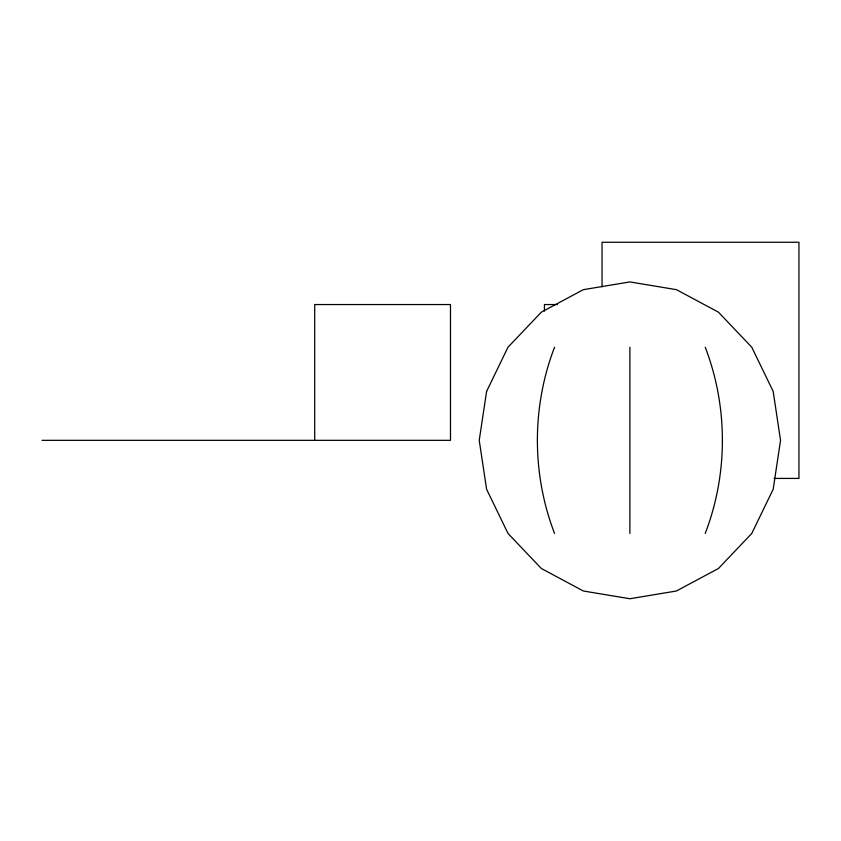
<?xml version="1.0" encoding="UTF-8"?>
<svg xmlns="http://www.w3.org/2000/svg" width="841" height="841" viewBox="0 0 841 841"><rect width="100%" height="100%" fill="white"/><g stroke="black" fill="none" stroke-linecap="round" stroke-linejoin="round"><path stroke-width="1.26" d="M554.555 347.217C531.67 406.708 531.67 473.956 554.555 533.446M705.221 533.446C728.106 473.956 728.106 406.708 705.221 347.217M557.488 304.547L544.432 304.547L544.432 311.075M42.05 440.337L450.482 440.337L450.482 304.547L314.702 304.547L314.702 440.337M774.004 478.424L798.95 478.424L798.95 242.25L602.04 242.25L602.04 286.865M629.888 347.217L629.888 533.446M486.603 391.38L479.223 440.337L486.603 489.283L507.996 533.446L541.331 568.495L583.328 590.992L629.888 598.75L676.437 590.992L718.445 568.495L751.77 533.446L773.173 489.283L780.543 440.337L773.173 391.38L751.77 347.217L718.445 312.179L676.437 289.672L629.888 281.924L583.328 289.672L541.331 312.179L507.996 347.217L486.603 391.38"/></g></svg>
